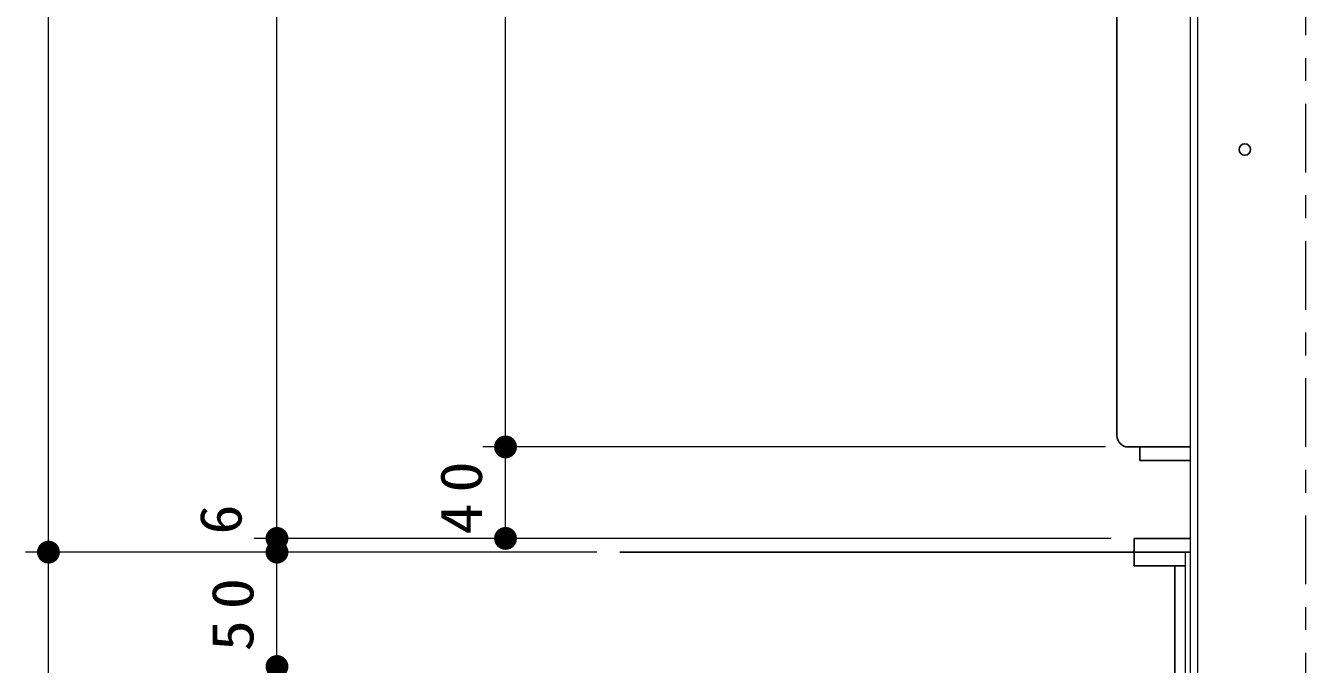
# Model space of a CAD drawing. Units: millimetres on the paper, scale 1:10. Extents: x -365 to 0, y -5 to 257.
# Drawn here: x -184.5 to -128.5, y 98.1 to 126 of the extents above; entities that cross this region are included whole.
import ezdxf
from ezdxf.enums import TextEntityAlignment as Align

# ---------------------------------------------------------------- set-up
doc = ezdxf.new("R2010")
doc.units = ezdxf.units.MM
doc.linetypes.add('USER2', pattern=[6, 3, -1, 1, -1])
doc.layers.add('1_10', color=7, linetype='Continuous', lineweight=25)
doc.styles.add('ＭＳ ゴシック', font='')
doc.styles.get('ＭＳ ゴシック').set_extended_font_data('MS Gothic')

# ---------------------------------------------------------------- blocks, each defined once
blk = doc.blocks.new('filled_dot')
at = {"color": 0, "linetype": 'Continuous', "lineweight": -2, "const_width": 1.25}
blk.add_lwpolyline([(-0.625, 0, 1), (0.625, 0, 1)], format="xyb", close=True, dxfattribs=at)

msp = doc.modelspace()

# ---------------------------------------------------------------- linework, layer by layer
at = {"layer": '1_10', "linetype": 'USER2', "lineweight": 13}
msp.add_line((-128.509, 188.561), (-128.509, 52.961), dxfattribs=at)
at = {"layer": '1_10', "lineweight": 13}
for p, q in [((-183.509, 102.961), (-183.509, 187.561)), ((-173.509, 103.561), (-173.509, 187.561)), ((-133.547, 183.561), (-133.547, 75.561)), ((-133.227, 183.561), (-133.227, 75.561)), ((-163.509, 107.561), (-163.509, 177.561)), ((-137.259, 107.561), (-164.509, 107.561)), ((-163.509, 103.561), (-163.509, 107.561)), ((-173.509, 102.961), (-173.509, 105.387)), ((-137.009, 103.561), (-174.509, 103.561)), ((-159.509, 102.961), (-184.509, 102.961)), ((-183.509, 53.961), (-183.509, 102.961)), ((-173.509, 97.961), (-173.509, 102.961)), ((-133.774, 102.961), (-133.774, 69.611))]:
    msp.add_line(p, q, dxfattribs=at)
at = {"layer": '1_10'}
for p, q in [((-136.759, 177.061), (-136.759, 108.061)), ((-136.259, 107.561), (-133.547, 107.561)), ((-135.759, 107.561), (-135.759, 106.961)), ((-135.759, 106.961), (-133.547, 106.961)), ((-136.009, 103.561), (-136.009, 102.961)), ((-136.009, 103.561), (-133.547, 103.561)), ((-158.509, 102.961), (-133.547, 102.961)), ((-136.009, 102.361), (-136.009, 102.961)), ((-136.009, 102.361), (-133.774, 102.361)), ((-134.224, 102.361), (-134.224, 69.611))]:
    msp.add_line(p, q, dxfattribs=at)
msp.add_circle((-131.16, 120.561), 0.25, dxfattribs=at)
msp.add_arc((-136.259, 108.061), 0.5, 180, 270, dxfattribs=at)

# ---------------------------------------------------------------- block references
at = {"layer": '1_10', "lineweight": 13, "xscale": 0.4, "yscale": 0.4}
for p, rotation in [((-163.509, 107.561), 270), ((-173.509, 103.561), 270), ((-163.509, 103.561), 90), ((-183.509, 102.961), 90), ((-183.509, 102.961), 270), ((-173.509, 102.961), 90), ((-173.509, 102.961), 270), ((-173.509, 97.961), 270)]:
    msp.add_blockref('filled_dot', p, dxfattribs=dict(at, rotation=rotation))

# ---------------------------------------------------------------- texts
at = {"layer": '1_10', "style": 'ＭＳ ゴシック', "width": 1.05}
msp.add_text('6', height=1.833, rotation=90, dxfattribs=at).set_placement((-174.509, 104.387), align=Align.BOTTOM_CENTER)
at = {"layer": '1_10', "char_height": 1.833, "attachment_point": 8, "rotation": 90, "style": 'ＭＳ ゴシック'}
for s, insert in [('\\T1.34;\\W1.1;40', (-164.509, 105.561)), ('\\T1.34;\\W1.1;50', (-174.509, 100.461))]:
    msp.add_mtext(s, dxfattribs=dict(at, insert=insert))

doc.saveas('drawing.dxf')
